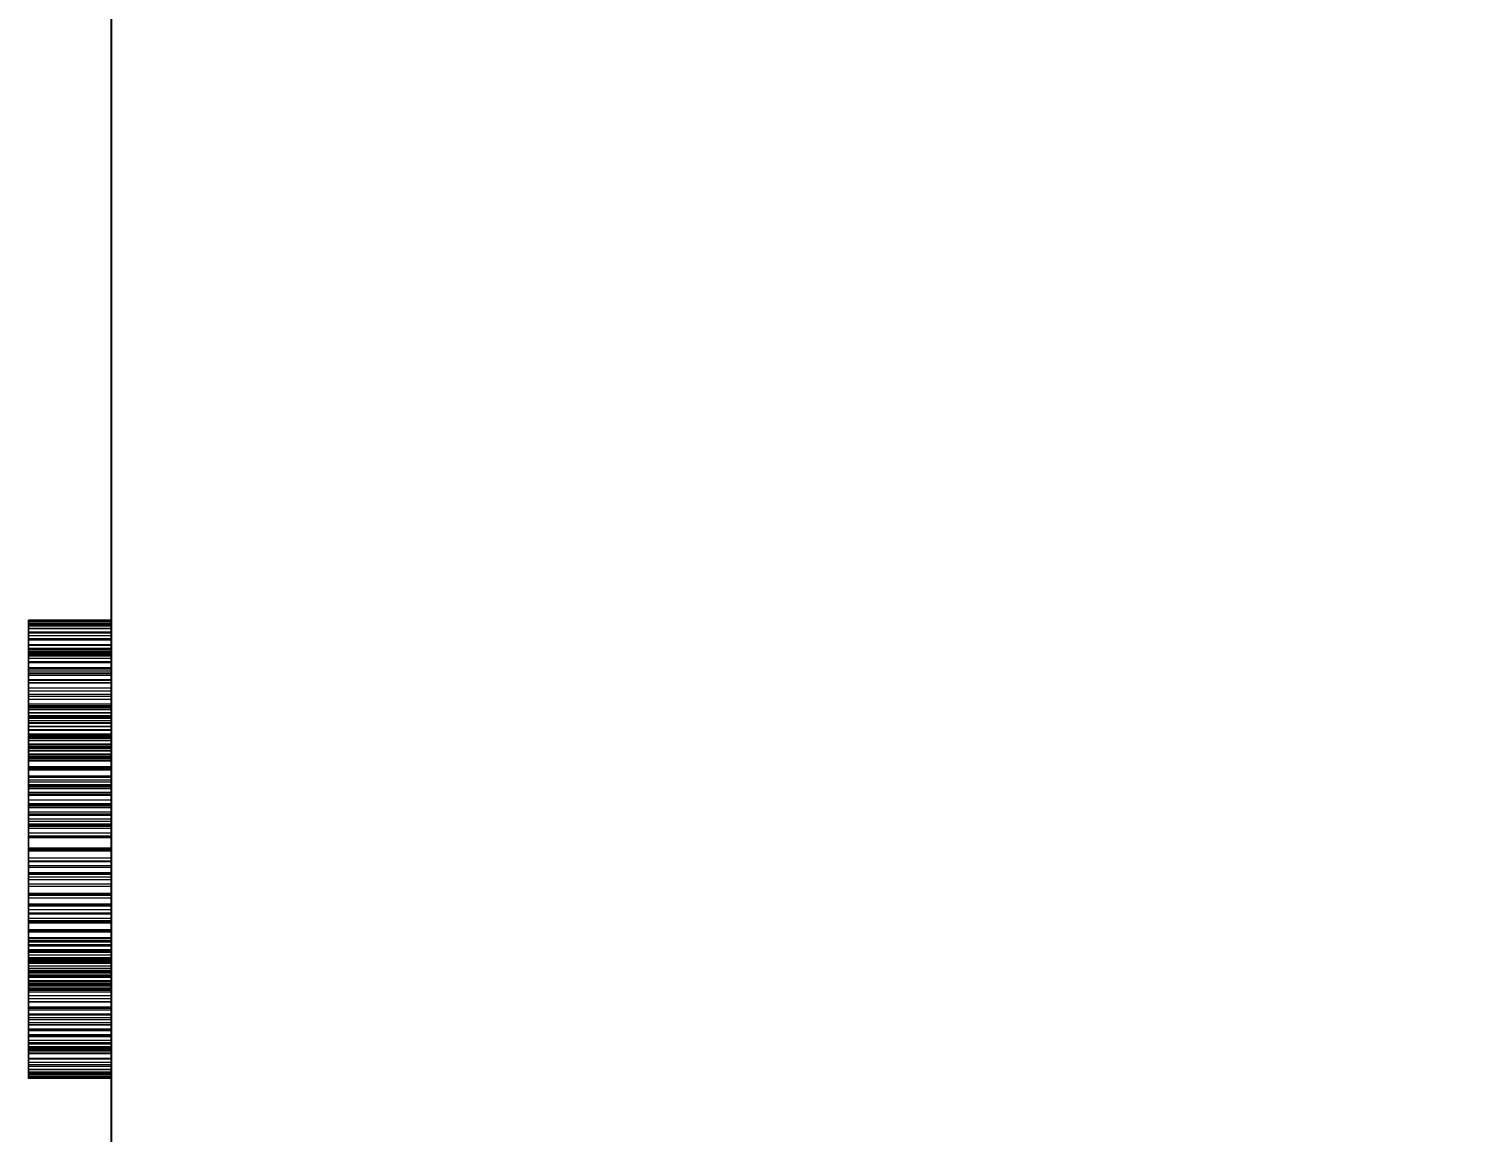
# Model space of a CAD drawing. Header units: millimetres. Extents: x 18 to 1043, y 90 to 420.
# Drawn here: x 272.492 to 275.938, y 177.586 to 180.247 of the extents above; entities that cross this region are included whole.
import ezdxf

# ---------------------------------------------------------------- set-up
doc = ezdxf.new("R2010")
doc.units = ezdxf.units.MM
doc.linetypes.add('WP_HIDDEN', pattern=[2.3, 1.5, -0.8])
for name, color, linetype, lineweight in [('DIMENSIONS', 7, 'CONTINUOUS', 18), ('HIDDEN', 7, 'WP_HIDDEN', 13), ('VISIBLE', 7, 'CONTINUOUS', 25)]:
    doc.layers.add(name, color=color, linetype=linetype, lineweight=lineweight)
doc.styles.add('CJK', font='Arial Unicode.ttf')
doc.styles.add('OpenSansCondensed-Light', font='OpenSansCondensed-Light.ttf')
doc.dimstyles.new('EZDXF', dxfattribs={"dimtxt": 0.25, "dimasz": 0.175, "dimexe": 0.375, "dimexo": 0.125, "dimgap": 0.1, "dimtad": 1, "dimlfac": 100, "dimzin": 12, "dimdsep": 46, "dimtxsty": 'OpenSansCondensed-Light', "dimblk": 'ARCHTICK', "dimcen": 2.5, "dimazin": 3, "dimtfac": 0.5, "dimtmove": 2, "dimatfit": 3})

# ---------------------------------------------------------------- blocks, each defined once
blk = doc.blocks.new('_ARCHTICK')
at = {"color": 0, "linetype": 'BYBLOCK', "const_width": 0.15}
blk.add_lwpolyline([(-0.5, -0.5), (0.5, 0.5)], dxfattribs=at)

msp = doc.modelspace()

# ---------------------------------------------------------------- linework, layer by layer
at = {"layer": 'HIDDEN', "ltscale": 1.538462}
for p, q in [((272.49231, 178.82039), (272.49231, 178.82099)), ((272.69231, 178.82099), (272.49231, 178.82099)), ((272.49231, 178.82099), (272.49231, 178.81973)), ((272.49231, 178.81861), (272.49231, 178.82039)), ((272.69231, 178.82039), (272.49231, 178.82039)), ((272.69231, 178.81973), (272.49231, 178.81973)), ((272.49231, 178.81973), (272.49231, 178.81595)), ((272.49231, 178.81564), (272.49231, 178.81861)), ((272.69231, 178.81861), (272.49231, 178.81861)), ((272.69231, 178.81595), (272.49231, 178.81595)), ((272.49231, 178.81595), (272.49231, 178.80965)), ((272.49231, 178.81148), (272.49231, 178.81564)), ((272.69231, 178.81564), (272.49231, 178.81564)), ((272.69231, 178.82099), (272.69231, 178.81973)), ((272.69231, 178.82039), (272.69231, 178.82099)), ((272.69231, 178.81861), (272.69231, 178.82039)), ((272.69231, 178.81973), (272.69231, 178.81595)), ((272.69231, 178.81564), (272.69231, 178.81861)), ((272.69231, 178.81595), (272.69231, 178.80965)), ((272.69231, 178.81148), (272.69231, 178.81564)), ((272.49231, 178.80613), (272.49231, 178.81148)), ((272.69231, 178.81148), (272.49231, 178.81148)), ((272.69231, 178.80965), (272.49231, 178.80965)), ((272.49231, 178.80965), (272.49231, 178.80083)), ((272.49231, 178.79959), (272.49231, 178.80613)), ((272.69231, 178.80613), (272.49231, 178.80613)), ((272.69231, 178.80083), (272.49231, 178.80083)), ((272.49231, 178.80083), (272.49231, 178.78948)), ((272.49231, 178.79186), (272.49231, 178.79959)), ((272.69231, 178.79959), (272.49231, 178.79959)), ((272.49231, 178.78295), (272.49231, 178.79186)), ((272.69231, 178.79186), (272.49231, 178.79186)), ((272.69231, 178.78948), (272.49231, 178.78948)), ((272.49231, 178.78948), (272.49231, 178.77562)), ((272.49231, 178.77285), (272.49231, 178.78295)), ((272.69231, 178.78295), (272.49231, 178.78295)), ((272.69231, 178.80613), (272.69231, 178.81148)), ((272.69231, 178.80965), (272.69231, 178.80083)), ((272.69231, 178.79959), (272.69231, 178.80613)), ((272.69231, 178.80083), (272.69231, 178.78948)), ((272.69231, 178.79186), (272.69231, 178.79959)), ((272.69231, 178.78295), (272.69231, 178.79186)), ((272.69231, 178.78948), (272.69231, 178.77562)), ((272.69231, 178.77285), (272.69231, 178.78295)), ((272.69231, 178.77562), (272.49231, 178.77562)), ((272.49231, 178.77562), (272.49231, 178.75924)), ((272.49231, 178.76155), (272.49231, 178.77285)), ((272.69231, 178.77285), (272.49231, 178.77285)), ((272.49231, 178.74907), (272.49231, 178.76155)), ((272.69231, 178.76155), (272.49231, 178.76155)), ((272.69231, 178.75924), (272.49231, 178.75924)), ((272.49231, 178.75924), (272.49231, 178.74033)), ((272.49231, 178.75139), (272.49231, 178.75235)), ((272.69231, 178.75235), (272.49231, 178.75235)), ((272.49231, 178.75235), (272.49231, 178.75025)), ((272.49231, 178.74852), (272.49231, 178.75139)), ((272.69231, 178.75139), (272.49231, 178.75139)), ((272.69231, 178.75025), (272.49231, 178.75025)), ((272.49231, 178.75025), (272.49231, 178.74398)), ((272.49231, 178.7354), (272.49231, 178.74907)), ((272.69231, 178.74907), (272.49231, 178.74907)), ((272.49231, 178.74374), (272.49231, 178.74852)), ((272.69231, 178.74852), (272.49231, 178.74852)), ((272.69231, 178.74398), (272.49231, 178.74398)), ((272.49231, 178.74398), (272.49231, 178.73352)), ((272.49231, 178.73704), (272.49231, 178.74374)), ((272.69231, 178.74374), (272.49231, 178.74374)), ((272.69231, 178.77562), (272.69231, 178.75924)), ((272.69231, 178.76155), (272.69231, 178.77285)), ((272.69231, 178.74907), (272.69231, 178.76155)), ((272.69231, 178.75924), (272.69231, 178.74033)), ((272.69231, 178.75235), (272.69231, 178.75025)), ((272.69231, 178.75139), (272.69231, 178.75235)), ((272.69231, 178.74852), (272.69231, 178.75139)), ((272.69231, 178.75025), (272.69231, 178.74398)), ((272.69231, 178.7354), (272.69231, 178.74907)), ((272.69231, 178.74374), (272.69231, 178.74852)), ((272.69231, 178.74398), (272.69231, 178.73352)), ((272.69231, 178.73704), (272.69231, 178.74374)), ((272.69231, 178.74033), (272.49231, 178.74033)), ((272.49231, 178.74033), (272.49231, 178.71902)), ((272.49231, 178.72844), (272.49231, 178.73704)), ((272.69231, 178.73704), (272.49231, 178.73704)), ((272.49231, 178.72054), (272.49231, 178.7354)), ((272.69231, 178.7354), (272.49231, 178.7354)), ((272.69231, 178.73352), (272.49231, 178.73352)), ((272.49231, 178.73352), (272.49231, 178.71888)), ((272.49231, 178.71792), (272.49231, 178.72844)), ((272.69231, 178.72844), (272.49231, 178.72844)), ((272.49231, 178.70449), (272.49231, 178.72054)), ((272.69231, 178.72054), (272.49231, 178.72054)), ((272.69231, 178.71902), (272.49231, 178.71902)), ((272.49231, 178.71902), (272.49231, 178.69539)), ((272.69231, 178.71888), (272.49231, 178.71888)), ((272.49231, 178.71888), (272.49231, 178.70006)), ((272.49231, 178.70548), (272.49231, 178.71792)), ((272.69231, 178.71792), (272.49231, 178.71792)), ((272.69231, 178.74033), (272.69231, 178.71902)), ((272.69231, 178.72844), (272.69231, 178.73704)), ((272.69231, 178.72054), (272.69231, 178.7354)), ((272.69231, 178.73352), (272.69231, 178.71888)), ((272.69231, 178.71792), (272.69231, 178.72844)), ((272.69231, 178.70449), (272.69231, 178.72054)), ((272.69231, 178.71902), (272.69231, 178.69539)), ((272.69231, 178.71888), (272.69231, 178.70006)), ((272.69231, 178.70548), (272.69231, 178.71792)), ((272.49231, 178.69114), (272.49231, 178.70548)), ((272.69231, 178.70548), (272.49231, 178.70548)), ((272.49231, 178.68726), (272.49231, 178.70449)), ((272.69231, 178.70449), (272.49231, 178.70449)), ((272.69231, 178.70006), (272.49231, 178.70006)), ((272.49231, 178.70006), (272.49231, 178.67705)), ((272.69231, 178.69539), (272.49231, 178.69539)), ((272.49231, 178.69539), (272.49231, 178.66947)), ((272.49231, 178.67485), (272.49231, 178.69114)), ((272.69231, 178.69114), (272.49231, 178.69114)), ((272.49231, 178.66883), (272.49231, 178.68726)), ((272.69231, 178.68726), (272.49231, 178.68726)), ((272.69231, 178.67705), (272.49231, 178.67705)), ((272.49231, 178.67705), (272.49231, 178.64986)), ((272.49231, 178.65657), (272.49231, 178.67485)), ((272.69231, 178.67485), (272.49231, 178.67485)), ((272.69231, 178.69114), (272.69231, 178.70548)), ((272.69231, 178.68726), (272.69231, 178.70449)), ((272.69231, 178.70006), (272.69231, 178.67705)), ((272.69231, 178.69539), (272.69231, 178.66947)), ((272.69231, 178.67485), (272.69231, 178.69114)), ((272.69231, 178.66883), (272.69231, 178.68726)), ((272.69231, 178.67705), (272.69231, 178.64986)), ((272.69231, 178.65657), (272.69231, 178.67485)), ((272.69231, 178.66947), (272.49231, 178.66947)), ((272.49231, 178.66947), (272.49231, 178.64123)), ((272.49231, 178.64944), (272.49231, 178.66883)), ((272.69231, 178.66883), (272.49231, 178.66883)), ((272.49231, 178.63631), (272.49231, 178.65657)), ((272.69231, 178.65657), (272.49231, 178.65657)), ((272.69231, 178.64986), (272.49231, 178.64986)), ((272.49231, 178.64986), (272.49231, 178.61849)), ((272.49231, 178.62929), (272.49231, 178.64944)), ((272.69231, 178.64944), (272.49231, 178.64944)), ((272.69231, 178.64123), (272.49231, 178.64123)), ((272.49231, 178.64123), (272.49231, 178.61069)), ((272.69231, 178.66947), (272.69231, 178.64123)), ((272.69231, 178.64944), (272.69231, 178.66883)), ((272.69231, 178.63631), (272.69231, 178.65657)), ((272.69231, 178.64986), (272.69231, 178.61849)), ((272.69231, 178.62929), (272.69231, 178.64944)), ((272.69231, 178.64123), (272.69231, 178.61069)), ((272.49231, 178.61406), (272.49231, 178.63631)), ((272.69231, 178.63631), (272.49231, 178.63631)), ((272.49231, 178.60839), (272.49231, 178.62929)), ((272.69231, 178.62929), (272.49231, 178.62929)), ((272.69231, 178.61849), (272.49231, 178.61849)), ((272.49231, 178.61849), (272.49231, 178.58369)), ((272.49231, 178.58983), (272.49231, 178.61406)), ((272.69231, 178.61406), (272.49231, 178.61406)), ((272.69231, 178.61069), (272.49231, 178.61069)), ((272.49231, 178.61069), (272.49231, 178.57784)), ((272.49231, 178.60894), (272.49231, 178.61048)), ((272.49231, 178.61048), (272.49231, 178.60898)), ((272.69231, 178.61048), (272.49231, 178.61048)), ((272.49231, 178.60898), (272.49231, 178.60448)), ((272.69231, 178.60898), (272.49231, 178.60898)), ((272.49231, 178.6043), (272.49231, 178.60894)), ((272.69231, 178.60894), (272.49231, 178.60894)), ((272.49231, 178.58675), (272.49231, 178.60839)), ((272.69231, 178.60839), (272.49231, 178.60839)), ((272.69231, 178.61406), (272.69231, 178.63631)), ((272.69231, 178.60839), (272.69231, 178.62929)), ((272.69231, 178.61849), (272.69231, 178.58369)), ((272.69231, 178.58983), (272.69231, 178.61406)), ((272.69231, 178.61069), (272.69231, 178.57784)), ((272.69231, 178.60894), (272.69231, 178.61048)), ((272.69231, 178.61048), (272.69231, 178.60898)), ((272.69231, 178.60898), (272.69231, 178.60448)), ((272.69231, 178.6043), (272.69231, 178.60894)), ((272.69231, 178.58675), (272.69231, 178.60839)), ((272.49231, 178.60448), (272.49231, 178.59697)), ((272.69231, 178.60448), (272.49231, 178.60448)), ((272.49231, 178.59657), (272.49231, 178.6043)), ((272.69231, 178.6043), (272.49231, 178.6043)), ((272.49231, 178.59697), (272.49231, 178.58646)), ((272.69231, 178.59697), (272.49231, 178.59697)), ((272.49231, 178.58574), (272.49231, 178.59657)), ((272.69231, 178.59657), (272.49231, 178.59657)), ((272.49231, 178.56361), (272.49231, 178.58983)), ((272.69231, 178.58983), (272.49231, 178.58983)), ((272.49231, 178.56435), (272.49231, 178.58675)), ((272.69231, 178.58675), (272.49231, 178.58675)), ((272.49231, 178.58646), (272.49231, 178.57295)), ((272.69231, 178.58646), (272.49231, 178.58646)), ((272.49231, 178.57183), (272.49231, 178.58574)), ((272.69231, 178.58574), (272.49231, 178.58574)), ((272.69231, 178.58369), (272.49231, 178.58369)), ((272.49231, 178.58369), (272.49231, 178.5462)), ((272.69231, 178.57784), (272.49231, 178.57784)), ((272.49231, 178.57784), (272.49231, 178.54269)), ((272.49231, 178.57295), (272.49231, 178.55643)), ((272.69231, 178.57295), (272.49231, 178.57295)), ((272.49231, 178.55482), (272.49231, 178.57183)), ((272.69231, 178.57183), (272.49231, 178.57183)), ((272.69231, 178.60448), (272.69231, 178.59697)), ((272.69231, 178.59657), (272.69231, 178.6043)), ((272.69231, 178.59697), (272.69231, 178.58646)), ((272.69231, 178.58574), (272.69231, 178.59657)), ((272.69231, 178.56361), (272.69231, 178.58983)), ((272.69231, 178.56435), (272.69231, 178.58675)), ((272.69231, 178.58646), (272.69231, 178.57295)), ((272.69231, 178.57183), (272.69231, 178.58574)), ((272.69231, 178.58369), (272.69231, 178.5462)), ((272.69231, 178.57784), (272.69231, 178.54269)), ((272.69231, 178.57295), (272.69231, 178.55643)), ((272.69231, 178.55482), (272.69231, 178.57183)), ((272.49231, 178.5412), (272.49231, 178.56435)), ((272.69231, 178.56435), (272.49231, 178.56435)), ((272.49231, 178.53542), (272.49231, 178.56361)), ((272.69231, 178.56361), (272.49231, 178.56361)), ((272.49231, 178.55643), (272.49231, 178.53691)), ((272.69231, 178.55643), (272.49231, 178.55643)), ((272.49231, 178.53472), (272.49231, 178.55482)), ((272.69231, 178.55482), (272.49231, 178.55482)), ((272.69231, 178.5462), (272.49231, 178.5462)), ((272.49231, 178.5462), (272.49231, 178.50604)), ((272.69231, 178.54269), (272.49231, 178.54269)), ((272.49231, 178.54269), (272.49231, 178.50523)), ((272.49231, 178.5173), (272.49231, 178.5412)), ((272.69231, 178.5412), (272.49231, 178.5412)), ((272.49231, 178.53947), (272.49231, 178.5407)), ((272.49231, 178.5407), (272.49231, 178.53951)), ((272.69231, 178.5407), (272.49231, 178.5407)), ((272.49231, 178.53951), (272.49231, 178.53594)), ((272.69231, 178.53951), (272.49231, 178.53951)), ((272.49231, 178.5358), (272.49231, 178.53947)), ((272.69231, 178.53947), (272.49231, 178.53947)), ((272.49231, 178.53691), (272.49231, 178.51438)), ((272.69231, 178.53691), (272.49231, 178.53691)), ((272.69231, 178.5412), (272.69231, 178.56435)), ((272.69231, 178.53542), (272.69231, 178.56361)), ((272.69231, 178.55643), (272.69231, 178.53691)), ((272.69231, 178.53472), (272.69231, 178.55482)), ((272.69231, 178.5462), (272.69231, 178.50604)), ((272.69231, 178.54269), (272.69231, 178.50523)), ((272.69231, 178.5173), (272.69231, 178.5412)), ((272.69231, 178.53947), (272.69231, 178.5407)), ((272.69231, 178.5407), (272.69231, 178.53951)), ((272.69231, 178.53951), (272.69231, 178.53594)), ((272.69231, 178.5358), (272.69231, 178.53947)), ((272.69231, 178.53691), (272.69231, 178.51438)), ((272.49231, 178.53594), (272.49231, 178.53)), ((272.69231, 178.53594), (272.49231, 178.53594)), ((272.49231, 178.52968), (272.49231, 178.5358)), ((272.69231, 178.5358), (272.49231, 178.5358)), ((272.49231, 178.50523), (272.49231, 178.53542)), ((272.69231, 178.53542), (272.49231, 178.53542)), ((272.49231, 178.51152), (272.49231, 178.53472)), ((272.69231, 178.53472), (272.49231, 178.53472)), ((272.49231, 178.53), (272.49231, 178.52168)), ((272.69231, 178.53), (272.49231, 178.53)), ((272.49231, 178.52111), (272.49231, 178.52968)), ((272.69231, 178.52968), (272.49231, 178.52968)), ((272.49231, 178.52168), (272.49231, 178.51098)), ((272.69231, 178.52168), (272.49231, 178.52168)), ((272.49231, 178.51009), (272.49231, 178.52111)), ((272.69231, 178.52111), (272.49231, 178.52111)), ((272.49231, 178.49265), (272.49231, 178.5173)), ((272.69231, 178.5173), (272.49231, 178.5173)), ((272.49231, 178.51438), (272.49231, 178.48956)), ((272.69231, 178.51438), (272.49231, 178.51438)), ((272.49231, 178.48601), (272.49231, 178.51152)), ((272.69231, 178.51152), (272.49231, 178.51152)), ((272.49231, 178.51098), (272.49231, 178.4979)), ((272.69231, 178.51098), (272.49231, 178.51098)), ((272.49231, 178.49662), (272.49231, 178.51009)), ((272.69231, 178.51009), (272.49231, 178.51009)), ((272.69231, 178.50604), (272.49231, 178.50604)), ((272.49231, 178.50604), (272.49231, 178.46319)), ((272.69231, 178.50523), (272.49231, 178.50523)), ((272.69231, 178.53594), (272.69231, 178.53)), ((272.69231, 178.52968), (272.69231, 178.5358)), ((272.69231, 178.50523), (272.69231, 178.53542)), ((272.69231, 178.51152), (272.69231, 178.53472)), ((272.69231, 178.53), (272.69231, 178.52168)), ((272.69231, 178.52111), (272.69231, 178.52968)), ((272.69231, 178.52168), (272.69231, 178.51098)), ((272.69231, 178.51009), (272.69231, 178.52111)), ((272.69231, 178.49265), (272.69231, 178.5173)), ((272.69231, 178.51438), (272.69231, 178.48956)), ((272.69231, 178.48601), (272.69231, 178.51152)), ((272.69231, 178.51098), (272.69231, 178.4979)), ((272.69231, 178.49662), (272.69231, 178.51009)), ((272.69231, 178.50604), (272.69231, 178.46319)), ((272.49231, 178.4979), (272.49231, 178.48245)), ((272.69231, 178.4979), (272.49231, 178.4979)), ((272.49231, 178.4807), (272.49231, 178.49662)), ((272.69231, 178.49662), (272.49231, 178.49662)), ((272.49231, 178.46725), (272.49231, 178.49265)), ((272.69231, 178.49265), (272.49231, 178.49265)), ((272.49231, 178.48956), (272.49231, 178.46312)), ((272.69231, 178.48956), (272.49231, 178.48956)), ((272.49231, 178.45893), (272.49231, 178.48601)), ((272.69231, 178.48601), (272.49231, 178.48601)), ((272.49231, 178.48245), (272.49231, 178.46462)), ((272.69231, 178.48245), (272.49231, 178.48245)), ((272.49231, 178.46233), (272.49231, 178.4807)), ((272.69231, 178.4807), (272.49231, 178.4807)), ((272.69231, 178.4979), (272.69231, 178.48245)), ((272.69231, 178.4807), (272.69231, 178.49662)), ((272.69231, 178.46725), (272.69231, 178.49265)), ((272.69231, 178.48956), (272.69231, 178.46312)), ((272.69231, 178.45893), (272.69231, 178.48601)), ((272.69231, 178.48245), (272.69231, 178.46462)), ((272.69231, 178.46233), (272.69231, 178.4807)), ((272.49231, 178.44109), (272.49231, 178.46725)), ((272.69231, 178.46725), (272.49231, 178.46725)), ((272.49231, 178.46462), (272.49231, 178.44493)), ((272.69231, 178.46462), (272.49231, 178.46462)), ((272.69231, 178.46319), (272.49231, 178.46319)), ((272.49231, 178.46319), (272.49231, 178.41766)), ((272.49231, 178.46312), (272.49231, 178.43507)), ((272.69231, 178.46312), (272.49231, 178.46312)), ((272.49231, 178.44214), (272.49231, 178.46233)), ((272.69231, 178.46233), (272.49231, 178.46233)), ((272.49231, 178.43031), (272.49231, 178.45893)), ((272.69231, 178.45893), (272.49231, 178.45893)), ((272.49231, 178.44493), (272.49231, 178.4239)), ((272.69231, 178.44493), (272.49231, 178.44493)), ((272.49231, 178.42075), (272.49231, 178.44214)), ((272.69231, 178.44214), (272.49231, 178.44214)), ((272.49231, 178.41419), (272.49231, 178.44109)), ((272.69231, 178.44109), (272.49231, 178.44109)), ((272.49231, 178.43507), (272.49231, 178.40541)), ((272.69231, 178.43507), (272.49231, 178.43507)), ((272.69231, 178.44109), (272.69231, 178.46725)), ((272.69231, 178.46462), (272.69231, 178.44493)), ((272.69231, 178.46319), (272.69231, 178.41766)), ((272.69231, 178.46312), (272.69231, 178.43507)), ((272.69231, 178.44214), (272.69231, 178.46233)), ((272.69231, 178.43031), (272.69231, 178.45893)), ((272.69231, 178.44493), (272.69231, 178.4239)), ((272.69231, 178.42075), (272.69231, 178.44214)), ((272.69231, 178.41419), (272.69231, 178.44109)), ((272.69231, 178.43507), (272.69231, 178.40541)), ((272.49231, 178.40012), (272.49231, 178.43031)), ((272.69231, 178.43031), (272.49231, 178.43031)), ((272.49231, 178.4239), (272.49231, 178.40153)), ((272.69231, 178.4239), (272.49231, 178.4239)), ((272.49231, 178.39817), (272.49231, 178.42075)), ((272.69231, 178.42075), (272.49231, 178.42075)), ((272.69231, 178.41766), (272.49231, 178.41766)), ((272.49231, 178.41766), (272.49231, 178.36945)), ((272.49231, 178.38654), (272.49231, 178.41419)), ((272.69231, 178.41419), (272.49231, 178.41419)), ((272.49231, 178.40541), (272.49231, 178.37415)), ((272.69231, 178.40541), (272.49231, 178.40541)), ((272.49231, 178.40153), (272.49231, 178.37781)), ((272.69231, 178.40153), (272.49231, 178.40153)), ((272.49231, 178.36838), (272.49231, 178.40012)), ((272.69231, 178.40012), (272.49231, 178.40012)), ((272.69231, 178.40012), (272.69231, 178.43031)), ((272.69231, 178.4239), (272.69231, 178.40153)), ((272.69231, 178.39817), (272.69231, 178.42075)), ((272.69231, 178.41766), (272.69231, 178.36945)), ((272.69231, 178.38654), (272.69231, 178.41419)), ((272.69231, 178.40541), (272.69231, 178.37415)), ((272.69231, 178.40153), (272.69231, 178.37781)), ((272.69231, 178.36838), (272.69231, 178.40012)), ((272.49231, 178.37438), (272.49231, 178.39817)), ((272.69231, 178.39817), (272.49231, 178.39817)), ((272.49231, 178.35813), (272.49231, 178.38654)), ((272.69231, 178.38654), (272.49231, 178.38654)), ((272.49231, 178.37781), (272.49231, 178.35276)), ((272.69231, 178.37781), (272.49231, 178.37781)), ((272.49231, 178.3494), (272.49231, 178.37438)), ((272.69231, 178.37438), (272.49231, 178.37438)), ((272.49231, 178.37415), (272.49231, 178.34128)), ((272.69231, 178.37415), (272.49231, 178.37415)), ((272.69231, 178.36945), (272.49231, 178.36945)), ((272.49231, 178.36945), (272.49231, 178.31856)), ((272.49231, 178.33509), (272.49231, 178.36838)), ((272.69231, 178.36838), (272.49231, 178.36838)), ((272.69231, 178.37438), (272.69231, 178.39817)), ((272.69231, 178.35813), (272.69231, 178.38654)), ((272.69231, 178.37781), (272.69231, 178.35276)), ((272.69231, 178.3494), (272.69231, 178.37438)), ((272.69231, 178.37415), (272.69231, 178.34128)), ((272.69231, 178.36945), (272.69231, 178.31856)), ((272.69231, 178.33509), (272.69231, 178.36838)), ((272.49231, 178.32898), (272.49231, 178.35813)), ((272.69231, 178.35813), (272.49231, 178.35813)), ((272.49231, 178.35276), (272.49231, 178.32637)), ((272.69231, 178.35276), (272.49231, 178.35276)), ((272.49231, 178.32322), (272.49231, 178.3494)), ((272.69231, 178.3494), (272.49231, 178.3494)), ((272.49231, 178.34128), (272.49231, 178.30679)), ((272.69231, 178.34128), (272.49231, 178.34128)), ((272.49231, 178.30024), (272.49231, 178.33509)), ((272.69231, 178.33509), (272.49231, 178.33509)), ((272.69231, 178.32898), (272.69231, 178.35813)), ((272.69231, 178.35276), (272.69231, 178.32637)), ((272.69231, 178.32322), (272.69231, 178.3494)), ((272.69231, 178.34128), (272.69231, 178.30679)), ((272.69231, 178.30024), (272.69231, 178.33509)), ((272.49231, 178.26841), (272.49231, 178.32898)), ((272.69231, 178.32898), (272.49231, 178.32898)), ((272.49231, 178.32637), (272.49231, 178.29863)), ((272.69231, 178.32637), (272.49231, 178.32637)), ((272.49231, 178.29585), (272.49231, 178.32322)), ((272.69231, 178.32322), (272.49231, 178.32322)), ((272.69231, 178.31856), (272.49231, 178.31856)), ((272.49231, 178.31856), (272.49231, 178.26498)), ((272.49231, 178.30679), (272.49231, 178.2707)), ((272.69231, 178.30679), (272.49231, 178.30679)), ((272.49231, 178.26384), (272.49231, 178.30024)), ((272.69231, 178.30024), (272.49231, 178.30024)), ((272.49231, 178.29863), (272.49231, 178.26956)), ((272.69231, 178.29863), (272.49231, 178.29863)), ((272.49231, 178.26727), (272.49231, 178.29585)), ((272.69231, 178.29585), (272.49231, 178.29585)), ((272.69231, 178.26841), (272.69231, 178.32898)), ((272.69231, 178.32637), (272.69231, 178.29863)), ((272.69231, 178.29585), (272.69231, 178.32322)), ((272.69231, 178.31856), (272.69231, 178.26498)), ((272.69231, 178.30679), (272.69231, 178.2707)), ((272.69231, 178.26384), (272.69231, 178.30024)), ((272.69231, 178.29863), (272.69231, 178.26956)), ((272.69231, 178.26727), (272.69231, 178.29585)), ((272.49231, 178.2707), (272.49231, 178.24716)), ((272.69231, 178.2707), (272.49231, 178.2707)), ((272.49231, 178.26956), (272.49231, 178.23967)), ((272.69231, 178.26956), (272.49231, 178.26956)), ((272.49231, 178.20785), (272.49231, 178.26841)), ((272.69231, 178.26841), (272.49231, 178.26841)), ((272.49231, 178.23844), (272.49231, 178.26727)), ((272.69231, 178.26727), (272.49231, 178.26727)), ((272.69231, 178.26498), (272.49231, 178.26498)), ((272.49231, 178.26498), (272.49231, 178.21171)), ((272.49231, 178.22829), (272.49231, 178.26384)), ((272.69231, 178.26384), (272.49231, 178.26384)), ((272.69231, 178.2707), (272.69231, 178.24716)), ((272.69231, 178.26956), (272.69231, 178.23967)), ((272.69231, 178.20785), (272.69231, 178.26841)), ((272.69231, 178.23844), (272.69231, 178.26727)), ((272.69231, 178.26498), (272.69231, 178.21171)), ((272.69231, 178.22829), (272.69231, 178.26384)), ((272.49231, 178.24716), (272.49231, 178.22401)), ((272.69231, 178.24716), (272.49231, 178.24716)), ((272.49231, 178.23967), (272.49231, 178.21121)), ((272.69231, 178.23967), (272.49231, 178.23967)), ((272.49231, 178.21085), (272.49231, 178.23844)), ((272.69231, 178.23844), (272.49231, 178.23844)), ((272.49231, 178.1943), (272.49231, 178.22829)), ((272.69231, 178.22829), (272.49231, 178.22829)), ((272.69231, 178.24716), (272.69231, 178.22401)), ((272.69231, 178.23967), (272.69231, 178.21121)), ((272.69231, 178.21085), (272.69231, 178.23844)), ((272.69231, 178.1943), (272.69231, 178.22829)), ((272.49231, 178.22401), (272.49231, 178.20126)), ((272.69231, 178.22401), (272.49231, 178.22401)), ((272.69231, 178.21171), (272.49231, 178.21171)), ((272.49231, 178.21171), (272.49231, 178.16116)), ((272.49231, 178.21121), (272.49231, 178.18418)), ((272.69231, 178.21121), (272.49231, 178.21121)), ((272.49231, 178.18452), (272.49231, 178.21085)), ((272.69231, 178.21085), (272.49231, 178.21085)), ((272.49231, 178.1787), (272.49231, 178.20785)), ((272.69231, 178.20785), (272.49231, 178.20785)), ((272.49231, 178.20126), (272.49231, 178.17889)), ((272.69231, 178.20126), (272.49231, 178.20126)), ((272.49231, 178.16187), (272.49231, 178.1943)), ((272.69231, 178.1943), (272.49231, 178.1943)), ((272.69231, 178.22401), (272.69231, 178.20126)), ((272.69231, 178.21171), (272.69231, 178.16116)), ((272.69231, 178.21121), (272.69231, 178.18418)), ((272.69231, 178.18452), (272.69231, 178.21085)), ((272.69231, 178.1787), (272.69231, 178.20785)), ((272.69231, 178.20126), (272.69231, 178.17889)), ((272.69231, 178.16187), (272.69231, 178.1943)), ((272.49231, 178.15944), (272.49231, 178.18452)), ((272.69231, 178.18452), (272.49231, 178.18452)), ((272.49231, 178.18418), (272.49231, 178.15859)), ((272.69231, 178.18418), (272.49231, 178.18418)), ((272.49231, 178.17889), (272.49231, 178.15692)), ((272.69231, 178.17889), (272.49231, 178.17889)), ((272.49231, 178.15029), (272.49231, 178.1787)), ((272.69231, 178.1787), (272.49231, 178.1787)), ((272.49231, 178.13099), (272.49231, 178.16187)), ((272.69231, 178.16187), (272.49231, 178.16187)), ((272.69231, 178.16116), (272.49231, 178.16116)), ((272.49231, 178.16116), (272.49231, 178.11333)), ((272.49231, 178.13562), (272.49231, 178.15944)), ((272.69231, 178.15944), (272.49231, 178.15944)), ((272.49231, 178.15859), (272.49231, 178.13442)), ((272.69231, 178.15859), (272.49231, 178.15859)), ((272.69231, 178.15944), (272.69231, 178.18452)), ((272.69231, 178.18418), (272.69231, 178.15859)), ((272.69231, 178.17889), (272.69231, 178.15692)), ((272.69231, 178.15029), (272.69231, 178.1787)), ((272.69231, 178.13099), (272.69231, 178.16187)), ((272.69231, 178.16116), (272.69231, 178.11333)), ((272.69231, 178.13562), (272.69231, 178.15944)), ((272.69231, 178.15859), (272.69231, 178.13442)), ((272.49231, 178.15692), (272.49231, 178.13535)), ((272.69231, 178.15692), (272.49231, 178.15692)), ((272.49231, 178.12264), (272.49231, 178.15029)), ((272.69231, 178.15029), (272.49231, 178.15029)), ((272.49231, 178.11304), (272.49231, 178.13562)), ((272.69231, 178.13562), (272.49231, 178.13562)), ((272.49231, 178.13535), (272.49231, 178.11417)), ((272.69231, 178.13535), (272.49231, 178.13535)), ((272.49231, 178.13442), (272.49231, 178.11168)), ((272.69231, 178.13442), (272.49231, 178.13442)), ((272.49231, 178.10166), (272.49231, 178.13099)), ((272.69231, 178.13099), (272.49231, 178.13099)), ((272.69231, 178.15692), (272.69231, 178.13535)), ((272.69231, 178.12264), (272.69231, 178.15029)), ((272.69231, 178.11304), (272.69231, 178.13562)), ((272.69231, 178.13535), (272.69231, 178.11417)), ((272.69231, 178.13442), (272.69231, 178.11168)), ((272.69231, 178.10166), (272.69231, 178.13099)), ((272.49231, 178.09574), (272.49231, 178.12264)), ((272.69231, 178.12264), (272.49231, 178.12264)), ((272.49231, 178.11417), (272.49231, 178.09338)), ((272.69231, 178.11417), (272.49231, 178.11417)), ((272.69231, 178.11333), (272.49231, 178.11333)), ((272.49231, 178.11333), (272.49231, 178.06821)), ((272.49231, 178.09171), (272.49231, 178.11304)), ((272.69231, 178.11304), (272.49231, 178.11304)), ((272.49231, 178.11168), (272.49231, 178.09037)), ((272.69231, 178.11168), (272.49231, 178.11168)), ((272.49231, 178.07389), (272.49231, 178.10166)), ((272.69231, 178.10166), (272.49231, 178.10166)), ((272.49231, 178.06958), (272.49231, 178.09574)), ((272.69231, 178.09574), (272.49231, 178.09574)), ((272.49231, 178.09338), (272.49231, 178.07342)), ((272.69231, 178.09338), (272.49231, 178.09338)), ((272.49231, 178.07164), (272.49231, 178.09171)), ((272.69231, 178.09171), (272.49231, 178.09171)), ((272.49231, 178.09037), (272.49231, 178.07049)), ((272.69231, 178.09037), (272.49231, 178.09037)), ((272.69231, 178.09574), (272.69231, 178.12264)), ((272.69231, 178.11417), (272.69231, 178.09338)), ((272.69231, 178.11333), (272.69231, 178.06821)), ((272.69231, 178.09171), (272.69231, 178.11304)), ((272.69231, 178.11168), (272.69231, 178.09037)), ((272.69231, 178.07389), (272.69231, 178.10166)), ((272.69231, 178.06958), (272.69231, 178.09574)), ((272.69231, 178.09338), (272.69231, 178.07342)), ((272.69231, 178.07164), (272.69231, 178.09171)), ((272.69231, 178.09037), (272.69231, 178.07049)), ((272.49231, 178.04768), (272.49231, 178.07389)), ((272.69231, 178.07389), (272.49231, 178.07389)), ((272.49231, 178.07342), (272.49231, 178.05473)), ((272.69231, 178.07342), (272.49231, 178.07342)), ((272.49231, 178.05341), (272.49231, 178.07164)), ((272.69231, 178.07164), (272.49231, 178.07164)), ((272.49231, 178.07049), (272.49231, 178.05253)), ((272.69231, 178.07049), (272.49231, 178.07049)), ((272.49231, 178.04418), (272.49231, 178.06958)), ((272.69231, 178.06958), (272.49231, 178.06958)), ((272.69231, 178.06821), (272.49231, 178.06821)), ((272.49231, 178.06821), (272.49231, 178.02581)), ((272.49231, 178.05473), (272.49231, 178.03731)), ((272.69231, 178.05473), (272.49231, 178.05473)), ((272.69231, 178.04768), (272.69231, 178.07389)), ((272.69231, 178.07342), (272.69231, 178.05473)), ((272.69231, 178.05341), (272.69231, 178.07164)), ((272.69231, 178.07049), (272.69231, 178.05253)), ((272.69231, 178.04418), (272.69231, 178.06958)), ((272.69231, 178.06821), (272.69231, 178.02581)), ((272.69231, 178.05473), (272.69231, 178.03731)), ((272.49231, 178.0376), (272.49231, 178.05341)), ((272.69231, 178.05341), (272.49231, 178.05341)), ((272.49231, 178.05253), (272.49231, 178.03696)), ((272.69231, 178.05253), (272.49231, 178.05253)), ((272.49231, 178.02302), (272.49231, 178.04768)), ((272.69231, 178.04768), (272.49231, 178.04768)), ((272.49231, 178.01953), (272.49231, 178.04418)), ((272.69231, 178.04418), (272.49231, 178.04418)), ((272.49231, 178.02423), (272.49231, 178.0376)), ((272.69231, 178.0376), (272.49231, 178.0376)), ((272.49231, 178.03731), (272.49231, 178.02116)), ((272.69231, 178.03731), (272.49231, 178.03731)), ((272.49231, 178.03696), (272.49231, 178.02379)), ((272.69231, 178.03696), (272.49231, 178.03696)), ((272.49231, 178.00403), (272.49231, 178.03503)), ((272.69231, 178.03503), (272.49231, 178.03503)), ((272.49231, 178.03503), (272.49231, 177.9978)), ((272.69231, 178.02581), (272.49231, 178.02581)), ((272.49231, 178.02581), (272.49231, 177.98612)), ((272.49231, 178.01329), (272.49231, 178.02423)), ((272.69231, 178.02423), (272.49231, 178.02423)), ((272.49231, 178.02379), (272.49231, 178.01301)), ((272.69231, 178.02379), (272.49231, 178.02379)), ((272.49231, 178.00063), (272.49231, 178.02302)), ((272.69231, 178.02302), (272.49231, 178.02302)), ((272.49231, 178.02116), (272.49231, 178.00628)), ((272.69231, 178.02116), (272.49231, 178.02116)), ((272.49231, 177.99563), (272.49231, 178.01953)), ((272.69231, 178.01953), (272.49231, 178.01953)), ((272.69231, 178.0376), (272.69231, 178.05341)), ((272.69231, 178.05253), (272.69231, 178.03696)), ((272.69231, 178.02302), (272.69231, 178.04768)), ((272.69231, 178.01953), (272.69231, 178.04418)), ((272.69231, 178.02423), (272.69231, 178.0376)), ((272.69231, 178.03731), (272.69231, 178.02116)), ((272.69231, 178.03696), (272.69231, 178.02379)), ((272.69231, 178.03503), (272.69231, 177.9978)), ((272.69231, 178.00403), (272.69231, 178.03503)), ((272.69231, 178.02581), (272.69231, 177.98612)), ((272.69231, 178.01329), (272.69231, 178.02423)), ((272.69231, 178.02379), (272.69231, 178.01301)), ((272.69231, 178.00063), (272.69231, 178.02302)), ((272.69231, 178.02116), (272.69231, 178.00628)), ((272.69231, 177.99563), (272.69231, 178.01953)), ((272.49231, 178.00478), (272.49231, 178.01329)), ((272.69231, 178.01329), (272.49231, 178.01329)), ((272.49231, 178.01301), (272.49231, 178.00462)), ((272.69231, 178.01301), (272.49231, 178.01301)), ((272.49231, 178.00628), (272.49231, 177.99266)), ((272.69231, 178.00628), (272.49231, 178.00628)), ((272.49231, 177.99871), (272.49231, 178.00478)), ((272.69231, 178.00478), (272.49231, 178.00478)), ((272.49231, 178.00462), (272.49231, 177.99863)), ((272.69231, 178.00462), (272.49231, 178.00462)), ((272.49231, 177.97511), (272.49231, 178.00403)), ((272.69231, 178.00403), (272.49231, 178.00403)), ((272.49231, 177.98122), (272.49231, 178.00063)), ((272.69231, 178.00063), (272.49231, 178.00063)), ((272.49231, 177.99506), (272.49231, 177.99871)), ((272.69231, 177.99871), (272.49231, 177.99871)), ((272.49231, 177.99863), (272.49231, 177.99504)), ((272.69231, 177.99863), (272.49231, 177.99863)), ((272.69231, 177.9978), (272.49231, 177.9978)), ((272.49231, 177.9978), (272.49231, 177.96278)), ((272.49231, 177.97248), (272.49231, 177.99563)), ((272.69231, 177.99563), (272.49231, 177.99563)), ((272.49231, 177.99384), (272.49231, 177.99506)), ((272.69231, 177.99506), (272.49231, 177.99506)), ((272.49231, 177.99504), (272.49231, 177.99384)), ((272.69231, 177.99504), (272.49231, 177.99504)), ((272.69231, 177.99384), (272.49231, 177.99384)), ((272.49231, 177.99266), (272.49231, 177.98032)), ((272.69231, 177.99266), (272.49231, 177.99266)), ((272.69231, 177.98612), (272.49231, 177.98612)), ((272.49231, 177.98612), (272.49231, 177.94915)), ((272.69231, 178.00478), (272.69231, 178.01329)), ((272.69231, 178.01301), (272.69231, 178.00462)), ((272.69231, 178.00628), (272.69231, 177.99266)), ((272.69231, 177.99871), (272.69231, 178.00478)), ((272.69231, 178.00462), (272.69231, 177.99863)), ((272.69231, 177.97511), (272.69231, 178.00403)), ((272.69231, 177.98122), (272.69231, 178.00063)), ((272.69231, 177.99506), (272.69231, 177.99871)), ((272.69231, 177.99863), (272.69231, 177.99504)), ((272.69231, 177.9978), (272.69231, 177.96278)), ((272.69231, 177.97248), (272.69231, 177.99563)), ((272.69231, 177.99384), (272.69231, 177.99506)), ((272.69231, 177.99504), (272.69231, 177.99384)), ((272.69231, 177.99266), (272.69231, 177.98032)), ((272.69231, 177.98612), (272.69231, 177.94915)), ((272.49231, 177.9648), (272.49231, 177.98122)), ((272.69231, 177.98122), (272.49231, 177.98122)), ((272.49231, 177.98032), (272.49231, 177.96925)), ((272.69231, 177.98032), (272.49231, 177.98032)), ((272.49231, 177.94826), (272.49231, 177.97511)), ((272.69231, 177.97511), (272.49231, 177.97511)), ((272.49231, 177.95008), (272.49231, 177.97248)), ((272.69231, 177.97248), (272.49231, 177.97248)), ((272.49231, 177.96925), (272.49231, 177.95946)), ((272.69231, 177.96925), (272.49231, 177.96925)), ((272.49231, 177.95137), (272.49231, 177.9648)), ((272.69231, 177.9648), (272.49231, 177.9648)), ((272.69231, 177.96278), (272.49231, 177.96278)), ((272.49231, 177.96278), (272.49231, 177.92995)), ((272.49231, 177.95946), (272.49231, 177.95098)), ((272.69231, 177.95946), (272.49231, 177.95946)), ((272.49231, 177.94092), (272.49231, 177.95137)), ((272.69231, 177.95137), (272.49231, 177.95137)), ((272.49231, 177.95098), (272.49231, 177.9438)), ((272.69231, 177.95098), (272.49231, 177.95098)), ((272.69231, 177.9648), (272.69231, 177.98122)), ((272.69231, 177.98032), (272.69231, 177.96925)), ((272.69231, 177.94826), (272.69231, 177.97511)), ((272.69231, 177.95008), (272.69231, 177.97248)), ((272.69231, 177.96925), (272.69231, 177.95946)), ((272.69231, 177.95137), (272.69231, 177.9648)), ((272.69231, 177.96278), (272.69231, 177.92995)), ((272.69231, 177.95946), (272.69231, 177.95098)), ((272.69231, 177.94092), (272.69231, 177.95137)), ((272.69231, 177.95098), (272.69231, 177.9438)), ((272.49231, 177.92844), (272.49231, 177.95008)), ((272.69231, 177.95008), (272.49231, 177.95008)), ((272.69231, 177.94915), (272.49231, 177.94915)), ((272.49231, 177.94915), (272.49231, 177.9149)), ((272.49231, 177.92348), (272.49231, 177.94826)), ((272.69231, 177.94826), (272.49231, 177.94826)), ((272.49231, 177.9438), (272.49231, 177.93793)), ((272.69231, 177.9438), (272.49231, 177.9438)), ((272.49231, 177.93346), (272.49231, 177.94092)), ((272.69231, 177.94092), (272.49231, 177.94092)), ((272.49231, 177.93793), (272.49231, 177.93336)), ((272.69231, 177.93793), (272.49231, 177.93793)), ((272.49231, 177.92898), (272.49231, 177.93346)), ((272.69231, 177.93346), (272.49231, 177.93346)), ((272.49231, 177.93336), (272.49231, 177.9301)), ((272.69231, 177.93336), (272.49231, 177.93336)), ((272.49231, 177.9301), (272.49231, 177.92814)), ((272.69231, 177.9301), (272.49231, 177.9301)), ((272.69231, 177.92995), (272.49231, 177.92995)), ((272.49231, 177.92995), (272.49231, 177.89932)), ((272.49231, 177.92749), (272.49231, 177.92898)), ((272.69231, 177.92898), (272.49231, 177.92898)), ((272.49231, 177.90754), (272.49231, 177.92844)), ((272.69231, 177.92844), (272.49231, 177.92844)), ((272.49231, 177.92814), (272.49231, 177.92749)), ((272.69231, 177.92814), (272.49231, 177.92814)), ((272.69231, 177.92749), (272.49231, 177.92749)), ((272.49231, 177.90078), (272.49231, 177.92348)), ((272.69231, 177.92348), (272.49231, 177.92348)), ((272.69231, 177.92844), (272.69231, 177.95008)), ((272.69231, 177.94915), (272.69231, 177.9149)), ((272.69231, 177.92348), (272.69231, 177.94826)), ((272.69231, 177.9438), (272.69231, 177.93793)), ((272.69231, 177.93346), (272.69231, 177.94092)), ((272.69231, 177.93793), (272.69231, 177.93336)), ((272.69231, 177.92898), (272.69231, 177.93346)), ((272.69231, 177.93336), (272.69231, 177.9301)), ((272.69231, 177.9301), (272.69231, 177.92814)), ((272.69231, 177.92995), (272.69231, 177.89932)), ((272.69231, 177.92749), (272.69231, 177.92898)), ((272.69231, 177.90754), (272.69231, 177.92844)), ((272.69231, 177.92814), (272.69231, 177.92749)), ((272.69231, 177.90078), (272.69231, 177.92348)), ((272.69231, 177.9149), (272.49231, 177.9149)), ((272.49231, 177.9149), (272.49231, 177.88407)), ((272.49231, 177.88739), (272.49231, 177.90754)), ((272.69231, 177.90754), (272.49231, 177.90754)), ((272.49231, 177.88015), (272.49231, 177.90078)), ((272.69231, 177.90078), (272.49231, 177.90078)), ((272.69231, 177.89932), (272.49231, 177.89932)), ((272.49231, 177.89932), (272.49231, 177.87089)), ((272.49231, 177.868), (272.49231, 177.88739)), ((272.69231, 177.88739), (272.49231, 177.88739)), ((272.69231, 177.88407), (272.49231, 177.88407)), ((272.49231, 177.88407), (272.49231, 177.85734)), ((272.69231, 177.9149), (272.69231, 177.88407)), ((272.69231, 177.88739), (272.69231, 177.90754)), ((272.69231, 177.88015), (272.69231, 177.90078)), ((272.69231, 177.89932), (272.69231, 177.87089)), ((272.69231, 177.868), (272.69231, 177.88739)), ((272.69231, 177.88407), (272.69231, 177.85734)), ((272.49231, 177.8616), (272.49231, 177.88015)), ((272.69231, 177.88015), (272.49231, 177.88015)), ((272.69231, 177.87089), (272.49231, 177.87089)), ((272.49231, 177.87089), (272.49231, 177.84465)), ((272.49231, 177.84957), (272.49231, 177.868)), ((272.69231, 177.868), (272.49231, 177.868)), ((272.49231, 177.84512), (272.49231, 177.8616)), ((272.69231, 177.8616), (272.49231, 177.8616)), ((272.69231, 177.85734), (272.49231, 177.85734)), ((272.49231, 177.85734), (272.49231, 177.83473)), ((272.49231, 177.83234), (272.49231, 177.84957)), ((272.69231, 177.84957), (272.49231, 177.84957)), ((272.69231, 177.8616), (272.69231, 177.88015)), ((272.69231, 177.87089), (272.69231, 177.84465)), ((272.69231, 177.84957), (272.69231, 177.868)), ((272.69231, 177.84512), (272.69231, 177.8616)), ((272.69231, 177.85734), (272.69231, 177.83473)), ((272.69231, 177.83234), (272.69231, 177.84957)), ((272.69231, 177.84512), (272.49231, 177.84512)), ((272.49231, 177.83064), (272.49231, 177.84512)), ((272.69231, 177.84465), (272.49231, 177.84465)), ((272.49231, 177.84465), (272.49231, 177.82062)), ((272.69231, 177.83473), (272.49231, 177.83473)), ((272.49231, 177.83473), (272.49231, 177.81623)), ((272.49231, 177.81629), (272.49231, 177.83234)), ((272.69231, 177.83234), (272.49231, 177.83234)), ((272.49231, 177.81809), (272.49231, 177.83064)), ((272.69231, 177.83064), (272.49231, 177.83064)), ((272.69231, 177.82062), (272.49231, 177.82062)), ((272.49231, 177.82062), (272.49231, 177.79878)), ((272.49231, 177.80747), (272.49231, 177.81809)), ((272.69231, 177.81809), (272.49231, 177.81809)), ((272.49231, 177.80143), (272.49231, 177.81629)), ((272.69231, 177.81629), (272.49231, 177.81629)), ((272.69231, 177.81623), (272.49231, 177.81623)), ((272.49231, 177.81623), (272.49231, 177.80184)), ((272.69231, 177.83064), (272.69231, 177.84512)), ((272.69231, 177.84465), (272.69231, 177.82062)), ((272.69231, 177.83473), (272.69231, 177.81623)), ((272.69231, 177.81629), (272.69231, 177.83234)), ((272.69231, 177.81809), (272.69231, 177.83064)), ((272.69231, 177.82062), (272.69231, 177.79878)), ((272.69231, 177.80747), (272.69231, 177.81809)), ((272.69231, 177.80143), (272.69231, 177.81629)), ((272.69231, 177.81623), (272.69231, 177.80184)), ((272.49231, 177.79878), (272.49231, 177.80747)), ((272.69231, 177.80747), (272.49231, 177.80747)), ((272.69231, 177.80184), (272.49231, 177.80184)), ((272.49231, 177.80184), (272.49231, 177.79156)), ((272.49231, 177.78776), (272.49231, 177.80143)), ((272.69231, 177.80143), (272.49231, 177.80143)), ((272.69231, 177.79878), (272.49231, 177.79878)), ((272.49231, 177.79878), (272.49231, 177.77934)), ((272.49231, 177.79203), (272.49231, 177.79878)), ((272.49231, 177.7872), (272.49231, 177.79203)), ((272.69231, 177.79203), (272.49231, 177.79203)), ((272.69231, 177.79156), (272.49231, 177.79156)), ((272.49231, 177.79156), (272.49231, 177.7854)), ((272.49231, 177.77528), (272.49231, 177.78776)), ((272.69231, 177.78776), (272.49231, 177.78776)), ((272.49231, 177.7843), (272.49231, 177.7872)), ((272.69231, 177.7872), (272.49231, 177.7872)), ((272.69231, 177.7854), (272.49231, 177.7854)), ((272.49231, 177.7854), (272.49231, 177.78334)), ((272.49231, 177.78334), (272.49231, 177.7843)), ((272.69231, 177.7843), (272.49231, 177.7843)), ((272.69231, 177.78334), (272.49231, 177.78334)), ((272.69231, 177.77934), (272.49231, 177.77934)), ((272.49231, 177.77934), (272.49231, 177.7625)), ((272.69231, 177.79878), (272.69231, 177.80747)), ((272.69231, 177.80184), (272.69231, 177.79156)), ((272.69231, 177.78776), (272.69231, 177.80143)), ((272.69231, 177.79203), (272.69231, 177.79878)), ((272.69231, 177.79878), (272.69231, 177.77934)), ((272.69231, 177.7872), (272.69231, 177.79203)), ((272.69231, 177.79156), (272.69231, 177.7854)), ((272.69231, 177.77528), (272.69231, 177.78776)), ((272.69231, 177.7843), (272.69231, 177.7872)), ((272.69231, 177.7854), (272.69231, 177.78334)), ((272.69231, 177.78334), (272.69231, 177.7843)), ((272.69231, 177.77934), (272.69231, 177.7625)), ((272.49231, 177.76398), (272.49231, 177.77528)), ((272.69231, 177.77528), (272.49231, 177.77528)), ((272.49231, 177.75388), (272.49231, 177.76398)), ((272.69231, 177.76398), (272.49231, 177.76398)), ((272.69231, 177.7625), (272.49231, 177.7625)), ((272.49231, 177.7625), (272.49231, 177.74824)), ((272.49231, 177.74496), (272.49231, 177.75388)), ((272.69231, 177.75388), (272.49231, 177.75388)), ((272.69231, 177.74824), (272.49231, 177.74824)), ((272.49231, 177.74824), (272.49231, 177.73658)), ((272.49231, 177.73724), (272.49231, 177.74496)), ((272.69231, 177.74496), (272.49231, 177.74496)), ((272.69231, 177.76398), (272.69231, 177.77528)), ((272.69231, 177.75388), (272.69231, 177.76398)), ((272.69231, 177.7625), (272.69231, 177.74824)), ((272.69231, 177.74496), (272.69231, 177.75388)), ((272.69231, 177.74824), (272.69231, 177.73658)), ((272.69231, 177.73724), (272.69231, 177.74496)), ((272.49231, 177.7307), (272.49231, 177.73724)), ((272.69231, 177.73724), (272.49231, 177.73724)), ((272.69231, 177.73658), (272.49231, 177.73658)), ((272.49231, 177.73658), (272.49231, 177.7275)), ((272.49231, 177.72535), (272.49231, 177.7307)), ((272.69231, 177.7307), (272.49231, 177.7307)), ((272.69231, 177.7275), (272.49231, 177.7275)), ((272.49231, 177.7275), (272.49231, 177.72102)), ((272.49231, 177.72119), (272.49231, 177.72535)), ((272.69231, 177.72535), (272.49231, 177.72535)), ((272.49231, 177.71822), (272.49231, 177.72119)), ((272.69231, 177.72119), (272.49231, 177.72119)), ((272.69231, 177.72102), (272.49231, 177.72102)), ((272.49231, 177.72102), (272.49231, 177.71714)), ((272.49231, 177.71644), (272.49231, 177.71822)), ((272.69231, 177.71822), (272.49231, 177.71822)), ((272.69231, 177.71714), (272.49231, 177.71714)), ((272.49231, 177.71714), (272.49231, 177.71584)), ((272.49231, 177.71584), (272.49231, 177.71644)), ((272.69231, 177.71644), (272.49231, 177.71644)), ((272.69231, 177.71584), (272.49231, 177.71584)), ((272.69231, 177.7307), (272.69231, 177.73724)), ((272.69231, 177.73658), (272.69231, 177.7275)), ((272.69231, 177.72535), (272.69231, 177.7307)), ((272.69231, 177.7275), (272.69231, 177.72102)), ((272.69231, 177.72119), (272.69231, 177.72535)), ((272.69231, 177.71822), (272.69231, 177.72119)), ((272.69231, 177.72102), (272.69231, 177.71714)), ((272.69231, 177.71644), (272.69231, 177.71822)), ((272.69231, 177.71714), (272.69231, 177.71584)), ((272.69231, 177.71584), (272.69231, 177.71644))]:
    msp.add_line(p, q, dxfattribs=at)
at = {"layer": 'VISIBLE'}
msp.add_line((272.69231, 91.53846), (272.69231, 191.53846), dxfattribs=at)

# ---------------------------------------------------------------- dimensions: what is measured, and where the dimension line sits
at = {"layer": 'DIMENSIONS'}
msp.add_linear_dim(base=(285, 91.53846), p1=(272.69231, 91.53846), p2=(272.69231, 191.53846), angle=90, dimstyle='EZDXF', override={"dimtxt": 4, "dimasz": 2.307692, "dimexe": 1.230769, "dimexo": 1.230769, "dimgap": 1.538462, "dimdec": 4, "dimlfac": 1, "dimzin": 8, "dimtxsty": 'CJK', "dimclrd": 7, "dimclre": 7, "dimclrt": 7}, dxfattribs=at).render()

doc.saveas('drawing.dxf')
